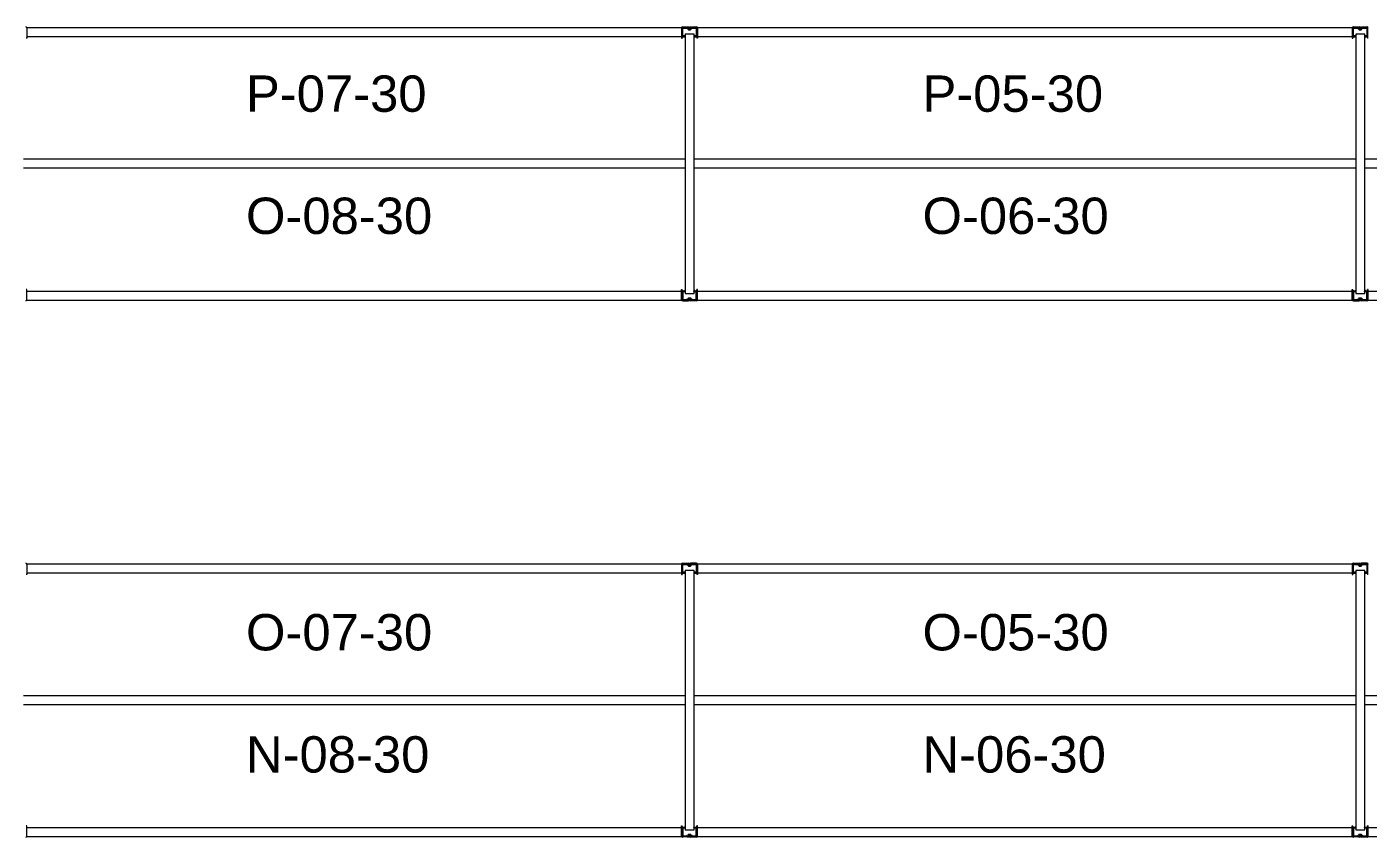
# Model space of a CAD drawing. Header units: inches. Extents: x 2743 to 10591, y -1604 to 5792.
# Drawn here: x 4159.2 to 4454.5, y 845.6 to 1023.8 of the extents above; entities that cross this region are included whole.
import ezdxf

# ---------------------------------------------------------------- set-up
doc = ezdxf.new("R2010")
doc.units = ezdxf.units.IN
doc.header["$LTSCALE"] = 0.1875
doc.header["$MEASUREMENT"] = 0
for name, color, linetype, lineweight in [('22 Dimension', 7, 'Continuous', 5), ('32 Echelle', 160, 'Continuous', 15), ('33 Poutre', 30, 'Continuous', 15)]:
    doc.layers.add(name, color=color, linetype=linetype, lineweight=lineweight)
doc.styles.add('arial', font='')
doc.styles.get('arial').set_extended_font_data('Arial')

msp = doc.modelspace()

# ---------------------------------------------------------------- hatches: boundary and pattern name
at = {"layer": '32 Echelle'}
for points in [[(4304.08382, 1021.49574), (4304.08382, 1021.68324), (4303.89632, 1021.68324)], [(4304.08382, 1021.49574), (4304.08382, 1021.68324), (4303.89632, 1021.68324)], [(4306.08382, 1021.49574), (4306.08382, 1021.68324), (4306.27132, 1021.68324)], [(4306.08382, 1021.49574), (4306.08382, 1021.68324), (4306.27132, 1021.68324)], [(4451.70882, 1021.49574), (4451.70882, 1021.68324), (4451.52132, 1021.68324)], [(4451.70882, 1021.49574), (4451.70882, 1021.68324), (4451.52132, 1021.68324)], [(4453.70882, 1021.49574), (4453.70882, 1021.68324), (4453.89632, 1021.68324)], [(4453.70882, 1021.49574), (4453.70882, 1021.68324), (4453.89632, 1021.68324)], [(4304.08382, 965.87074), (4304.08382, 965.68324), (4303.89632, 965.68324)], [(4304.08382, 965.87074), (4304.08382, 965.68324), (4303.89632, 965.68324)], [(4306.08382, 965.87074), (4306.08382, 965.68324), (4306.27132, 965.68324)], [(4306.08382, 965.87074), (4306.08382, 965.68324), (4306.27132, 965.68324)], [(4451.70882, 965.87074), (4451.70882, 965.68324), (4451.52132, 965.68324)], [(4451.70882, 965.87074), (4451.70882, 965.68324), (4451.52132, 965.68324)], [(4453.70882, 965.87074), (4453.70882, 965.68324), (4453.89632, 965.68324)], [(4453.70882, 965.87074), (4453.70882, 965.68324), (4453.89632, 965.68324)], [(4304.08382, 903.49574), (4304.08382, 903.68324), (4303.89632, 903.68324)], [(4304.08382, 903.49574), (4304.08382, 903.68324), (4303.89632, 903.68324)], [(4306.08382, 903.49574), (4306.08382, 903.68324), (4306.27132, 903.68324)], [(4306.08382, 903.49574), (4306.08382, 903.68324), (4306.27132, 903.68324)], [(4451.70882, 903.49574), (4451.70882, 903.68324), (4451.52132, 903.68324)], [(4451.70882, 903.49574), (4451.70882, 903.68324), (4451.52132, 903.68324)], [(4453.70882, 903.49574), (4453.70882, 903.68324), (4453.89632, 903.68324)], [(4453.70882, 903.49574), (4453.70882, 903.68324), (4453.89632, 903.68324)], [(4304.08382, 847.87074), (4304.08382, 847.68324), (4303.89632, 847.68324)], [(4304.08382, 847.87074), (4304.08382, 847.68324), (4303.89632, 847.68324)], [(4306.08382, 847.87074), (4306.08382, 847.68324), (4306.27132, 847.68324)], [(4306.08382, 847.87074), (4306.08382, 847.68324), (4306.27132, 847.68324)], [(4451.70882, 847.87074), (4451.70882, 847.68324), (4451.52132, 847.68324)], [(4451.70882, 847.87074), (4451.70882, 847.68324), (4451.52132, 847.68324)], [(4453.70882, 847.87074), (4453.70882, 847.68324), (4453.89632, 847.68324)], [(4453.70882, 847.87074), (4453.70882, 847.68324), (4453.89632, 847.68324)]]:
    msp.add_hatch(color=256, dxfattribs=at).paths.add_polyline_path(points)

# ---------------------------------------------------------------- linework, layer by layer
at = {"layer": '22 Dimension'}
for p, q in [((4304.08382, 994.68324), (4158.45882, 994.68324)), ((4304.08382, 992.68324), (4158.45882, 992.68324)), ((4451.70882, 994.68324), (4306.08382, 994.68324)), ((4451.70882, 992.68324), (4306.08382, 992.68324)), ((4599.33382, 994.68324), (4453.70882, 994.68324)), ((4599.33382, 992.68324), (4453.70882, 992.68324)), ((4304.08382, 876.68324), (4158.45882, 876.68324)), ((4304.08382, 874.68324), (4158.45882, 874.68324)), ((4451.70882, 876.68324), (4306.08382, 876.68324)), ((4451.70882, 874.68324), (4306.08382, 874.68324)), ((4599.33382, 876.68324), (4453.70882, 876.68324)), ((4599.33382, 874.68324), (4453.70882, 874.68324))]:
    msp.add_line(p, q, dxfattribs=at)
at = {"layer": '32 Echelle', "linetype": 'Continuous', "lineweight": 25}
for p, q in [((4303.45886, 1023.49949), (4303.45886, 1021.86699)), ((4303.45886, 1023.49949), (4303.45886, 1021.86699)), ((4303.54886, 1021.86699), (4303.54886, 1023.49949)), ((4303.54886, 1021.86699), (4303.54886, 1023.49949)), ((4304.57145, 1023.68324), (4303.64261, 1023.68324)), ((4304.57145, 1023.68324), (4303.64261, 1023.68324)), ((4303.64261, 1023.59324), (4304.57145, 1023.59324)), ((4303.64261, 1023.59324), (4304.57145, 1023.59324)), ((4304.05886, 1021.77324), (4303.64261, 1021.77324)), ((4304.05886, 1021.77324), (4303.64261, 1021.77324)), ((4303.64261, 1021.68324), (4304.05886, 1021.68324)), ((4303.64261, 1021.68324), (4304.05886, 1021.68324)), ((4304.05886, 1021.68324), (4304.05886, 1021.77324)), ((4304.05886, 1021.68324), (4304.05886, 1021.77324)), ((4304.6611, 1023.5269), (4304.70501, 1023.38326)), ((4304.6611, 1023.5269), (4304.70501, 1023.38326)), ((4304.79108, 1023.40958), (4304.74717, 1023.55321)), ((4304.79108, 1023.40958), (4304.74717, 1023.55321)), ((4305.2869, 1023.34324), (4304.88073, 1023.34324)), ((4305.2869, 1023.34324), (4304.88073, 1023.34324)), ((4304.88073, 1023.25324), (4305.2869, 1023.25324)), ((4304.88073, 1023.25324), (4305.2869, 1023.25324)), ((4305.42047, 1023.55321), (4305.37655, 1023.40958)), ((4305.42047, 1023.55321), (4305.37655, 1023.40958)), ((4305.46262, 1023.38326), (4305.50653, 1023.5269)), ((4305.46262, 1023.38326), (4305.50653, 1023.5269)), ((4306.52502, 1023.68324), (4305.59619, 1023.68324)), ((4306.52502, 1023.68324), (4305.59619, 1023.68324)), ((4305.59619, 1023.59324), (4306.52502, 1023.59324)), ((4305.59619, 1023.59324), (4306.52502, 1023.59324)), ((4306.52502, 1021.77324), (4306.10877, 1021.77324)), ((4306.10877, 1021.77324), (4306.10877, 1021.68324)), ((4306.52502, 1021.77324), (4306.10877, 1021.77324)), ((4306.10877, 1021.77324), (4306.10877, 1021.68324)), ((4306.10877, 1021.68324), (4306.52502, 1021.68324)), ((4306.10877, 1021.68324), (4306.52502, 1021.68324)), ((4306.61877, 1023.49949), (4306.61877, 1021.86699)), ((4306.61877, 1023.49949), (4306.61877, 1021.86699)), ((4306.70877, 1021.86699), (4306.70877, 1023.49949)), ((4306.70877, 1021.86699), (4306.70877, 1023.49949)), ((4451.08386, 1023.49949), (4451.08386, 1021.86699)), ((4451.08386, 1023.49949), (4451.08386, 1021.86699)), ((4451.17386, 1021.86699), (4451.17386, 1023.49949)), ((4451.17386, 1021.86699), (4451.17386, 1023.49949)), ((4452.19645, 1023.68324), (4451.26761, 1023.68324)), ((4452.19645, 1023.68324), (4451.26761, 1023.68324)), ((4451.26761, 1023.59324), (4452.19645, 1023.59324)), ((4451.26761, 1023.59324), (4452.19645, 1023.59324)), ((4451.68386, 1021.77324), (4451.26761, 1021.77324)), ((4451.68386, 1021.77324), (4451.26761, 1021.77324)), ((4451.26761, 1021.68324), (4451.68386, 1021.68324)), ((4451.26761, 1021.68324), (4451.68386, 1021.68324)), ((4451.68386, 1021.68324), (4451.68386, 1021.77324)), ((4451.68386, 1021.68324), (4451.68386, 1021.77324)), ((4452.2861, 1023.5269), (4452.33001, 1023.38326)), ((4452.2861, 1023.5269), (4452.33001, 1023.38326)), ((4452.41608, 1023.40958), (4452.37217, 1023.55321)), ((4452.41608, 1023.40958), (4452.37217, 1023.55321)), ((4452.9119, 1023.34324), (4452.50573, 1023.34324)), ((4452.9119, 1023.34324), (4452.50573, 1023.34324)), ((4452.50573, 1023.25324), (4452.9119, 1023.25324)), ((4452.50573, 1023.25324), (4452.9119, 1023.25324)), ((4453.04547, 1023.55321), (4453.00155, 1023.40958)), ((4453.04547, 1023.55321), (4453.00155, 1023.40958)), ((4453.08762, 1023.38326), (4453.13153, 1023.5269)), ((4453.08762, 1023.38326), (4453.13153, 1023.5269)), ((4454.15002, 1023.68324), (4453.22119, 1023.68324)), ((4454.15002, 1023.68324), (4453.22119, 1023.68324)), ((4453.22119, 1023.59324), (4454.15002, 1023.59324)), ((4453.22119, 1023.59324), (4454.15002, 1023.59324)), ((4454.15002, 1021.77324), (4453.73377, 1021.77324)), ((4453.73377, 1021.77324), (4453.73377, 1021.68324)), ((4454.15002, 1021.77324), (4453.73377, 1021.77324)), ((4453.73377, 1021.77324), (4453.73377, 1021.68324)), ((4453.73377, 1021.68324), (4454.15002, 1021.68324)), ((4453.73377, 1021.68324), (4454.15002, 1021.68324)), ((4454.24377, 1023.49949), (4454.24377, 1021.86699)), ((4454.24377, 1023.49949), (4454.24377, 1021.86699)), ((4454.33377, 1021.86699), (4454.33377, 1023.49949)), ((4454.33377, 1021.86699), (4454.33377, 1023.49949)), ((4303.45886, 963.86699), (4303.45886, 965.49949)), ((4303.45886, 963.86699), (4303.45886, 965.49949)), ((4303.54886, 965.49949), (4303.54886, 963.86699)), ((4303.54886, 965.49949), (4303.54886, 963.86699)), ((4303.64261, 965.68324), (4304.05886, 965.68324)), ((4303.64261, 965.68324), (4304.05886, 965.68324)), ((4304.05886, 965.59324), (4303.64261, 965.59324)), ((4304.05886, 965.59324), (4303.64261, 965.59324)), ((4304.05886, 965.68324), (4304.05886, 965.59324)), ((4304.05886, 965.68324), (4304.05886, 965.59324)), ((4306.10877, 965.68324), (4306.52502, 965.68324)), ((4306.10877, 965.59324), (4306.10877, 965.68324)), ((4306.10877, 965.68324), (4306.52502, 965.68324)), ((4306.10877, 965.59324), (4306.10877, 965.68324)), ((4306.52502, 965.59324), (4306.10877, 965.59324)), ((4306.52502, 965.59324), (4306.10877, 965.59324)), ((4306.61877, 963.86699), (4306.61877, 965.49949)), ((4306.61877, 963.86699), (4306.61877, 965.49949)), ((4306.70877, 965.49949), (4306.70877, 963.86699)), ((4306.70877, 965.49949), (4306.70877, 963.86699)), ((4451.08386, 963.86699), (4451.08386, 965.49949)), ((4451.08386, 963.86699), (4451.08386, 965.49949)), ((4451.17386, 965.49949), (4451.17386, 963.86699)), ((4451.17386, 965.49949), (4451.17386, 963.86699)), ((4451.26761, 965.68324), (4451.68386, 965.68324)), ((4451.26761, 965.68324), (4451.68386, 965.68324)), ((4451.68386, 965.59324), (4451.26761, 965.59324)), ((4451.68386, 965.59324), (4451.26761, 965.59324)), ((4451.68386, 965.68324), (4451.68386, 965.59324)), ((4451.68386, 965.68324), (4451.68386, 965.59324)), ((4453.73377, 965.68324), (4454.15002, 965.68324)), ((4453.73377, 965.59324), (4453.73377, 965.68324)), ((4453.73377, 965.68324), (4454.15002, 965.68324)), ((4453.73377, 965.59324), (4453.73377, 965.68324)), ((4454.15002, 965.59324), (4453.73377, 965.59324)), ((4454.15002, 965.59324), (4453.73377, 965.59324)), ((4454.24377, 963.86699), (4454.24377, 965.49949)), ((4454.24377, 963.86699), (4454.24377, 965.49949)), ((4454.33377, 965.49949), (4454.33377, 963.86699)), ((4454.33377, 965.49949), (4454.33377, 963.86699)), ((4303.64261, 963.77324), (4304.57145, 963.77324)), ((4303.64261, 963.77324), (4304.57145, 963.77324)), ((4304.57145, 963.68324), (4303.64261, 963.68324)), ((4304.57145, 963.68324), (4303.64261, 963.68324)), ((4304.6611, 963.83958), (4304.70501, 963.98321)), ((4304.6611, 963.83958), (4304.70501, 963.98321)), ((4304.79108, 963.9569), (4304.74717, 963.81326)), ((4304.79108, 963.9569), (4304.74717, 963.81326)), ((4304.88073, 964.11324), (4305.2869, 964.11324)), ((4304.88073, 964.11324), (4305.2869, 964.11324)), ((4305.2869, 964.02324), (4304.88073, 964.02324)), ((4305.2869, 964.02324), (4304.88073, 964.02324)), ((4305.42047, 963.81326), (4305.37655, 963.9569)), ((4305.42047, 963.81326), (4305.37655, 963.9569)), ((4305.46262, 963.98321), (4305.50653, 963.83958)), ((4305.46262, 963.98321), (4305.50653, 963.83958)), ((4305.59619, 963.77324), (4306.52502, 963.77324)), ((4305.59619, 963.77324), (4306.52502, 963.77324)), ((4306.52502, 963.68324), (4305.59619, 963.68324)), ((4306.52502, 963.68324), (4305.59619, 963.68324)), ((4451.26761, 963.77324), (4452.19645, 963.77324)), ((4451.26761, 963.77324), (4452.19645, 963.77324)), ((4452.19645, 963.68324), (4451.26761, 963.68324)), ((4452.19645, 963.68324), (4451.26761, 963.68324)), ((4452.2861, 963.83958), (4452.33001, 963.98321)), ((4452.2861, 963.83958), (4452.33001, 963.98321)), ((4452.41608, 963.9569), (4452.37217, 963.81326)), ((4452.41608, 963.9569), (4452.37217, 963.81326)), ((4452.50573, 964.11324), (4452.9119, 964.11324)), ((4452.50573, 964.11324), (4452.9119, 964.11324)), ((4452.9119, 964.02324), (4452.50573, 964.02324)), ((4452.9119, 964.02324), (4452.50573, 964.02324)), ((4453.04547, 963.81326), (4453.00155, 963.9569)), ((4453.04547, 963.81326), (4453.00155, 963.9569)), ((4453.08762, 963.98321), (4453.13153, 963.83958)), ((4453.08762, 963.98321), (4453.13153, 963.83958)), ((4453.22119, 963.77324), (4454.15002, 963.77324)), ((4453.22119, 963.77324), (4454.15002, 963.77324)), ((4454.15002, 963.68324), (4453.22119, 963.68324)), ((4454.15002, 963.68324), (4453.22119, 963.68324)), ((4303.45886, 905.49949), (4303.45886, 903.86699)), ((4303.45886, 905.49949), (4303.45886, 903.86699)), ((4303.54886, 903.86699), (4303.54886, 905.49949)), ((4303.54886, 903.86699), (4303.54886, 905.49949)), ((4304.57145, 905.68324), (4303.64261, 905.68324)), ((4304.57145, 905.68324), (4303.64261, 905.68324)), ((4303.64261, 905.59324), (4304.57145, 905.59324)), ((4303.64261, 905.59324), (4304.57145, 905.59324)), ((4304.05886, 903.77324), (4303.64261, 903.77324)), ((4304.05886, 903.77324), (4303.64261, 903.77324)), ((4303.64261, 903.68324), (4304.05886, 903.68324)), ((4303.64261, 903.68324), (4304.05886, 903.68324)), ((4304.05886, 903.68324), (4304.05886, 903.77324)), ((4304.05886, 903.68324), (4304.05886, 903.77324)), ((4304.6611, 905.5269), (4304.70501, 905.38326)), ((4304.6611, 905.5269), (4304.70501, 905.38326)), ((4304.79108, 905.40958), (4304.74717, 905.55321)), ((4304.79108, 905.40958), (4304.74717, 905.55321)), ((4305.2869, 905.34324), (4304.88073, 905.34324)), ((4305.2869, 905.34324), (4304.88073, 905.34324)), ((4304.88073, 905.25324), (4305.2869, 905.25324)), ((4304.88073, 905.25324), (4305.2869, 905.25324)), ((4305.42047, 905.55321), (4305.37655, 905.40958)), ((4305.42047, 905.55321), (4305.37655, 905.40958)), ((4305.46262, 905.38326), (4305.50653, 905.5269)), ((4305.46262, 905.38326), (4305.50653, 905.5269)), ((4306.52502, 905.68324), (4305.59619, 905.68324)), ((4306.52502, 905.68324), (4305.59619, 905.68324)), ((4305.59619, 905.59324), (4306.52502, 905.59324)), ((4305.59619, 905.59324), (4306.52502, 905.59324)), ((4306.52502, 903.77324), (4306.10877, 903.77324)), ((4306.10877, 903.77324), (4306.10877, 903.68324)), ((4306.52502, 903.77324), (4306.10877, 903.77324)), ((4306.10877, 903.77324), (4306.10877, 903.68324)), ((4306.10877, 903.68324), (4306.52502, 903.68324)), ((4306.10877, 903.68324), (4306.52502, 903.68324)), ((4306.61877, 905.49949), (4306.61877, 903.86699)), ((4306.61877, 905.49949), (4306.61877, 903.86699)), ((4306.70877, 903.86699), (4306.70877, 905.49949)), ((4306.70877, 903.86699), (4306.70877, 905.49949)), ((4451.08386, 905.49949), (4451.08386, 903.86699)), ((4451.08386, 905.49949), (4451.08386, 903.86699)), ((4451.17386, 903.86699), (4451.17386, 905.49949)), ((4451.17386, 903.86699), (4451.17386, 905.49949)), ((4452.19645, 905.68324), (4451.26761, 905.68324)), ((4452.19645, 905.68324), (4451.26761, 905.68324)), ((4451.26761, 905.59324), (4452.19645, 905.59324)), ((4451.26761, 905.59324), (4452.19645, 905.59324)), ((4451.68386, 903.77324), (4451.26761, 903.77324)), ((4451.68386, 903.77324), (4451.26761, 903.77324)), ((4451.26761, 903.68324), (4451.68386, 903.68324)), ((4451.26761, 903.68324), (4451.68386, 903.68324)), ((4451.68386, 903.68324), (4451.68386, 903.77324)), ((4451.68386, 903.68324), (4451.68386, 903.77324)), ((4452.2861, 905.5269), (4452.33001, 905.38326)), ((4452.2861, 905.5269), (4452.33001, 905.38326)), ((4452.41608, 905.40958), (4452.37217, 905.55321)), ((4452.41608, 905.40958), (4452.37217, 905.55321)), ((4452.9119, 905.34324), (4452.50573, 905.34324)), ((4452.9119, 905.34324), (4452.50573, 905.34324)), ((4452.50573, 905.25324), (4452.9119, 905.25324)), ((4452.50573, 905.25324), (4452.9119, 905.25324)), ((4453.04547, 905.55321), (4453.00155, 905.40958)), ((4453.04547, 905.55321), (4453.00155, 905.40958)), ((4453.08762, 905.38326), (4453.13153, 905.5269)), ((4453.08762, 905.38326), (4453.13153, 905.5269)), ((4454.15002, 905.68324), (4453.22119, 905.68324)), ((4454.15002, 905.68324), (4453.22119, 905.68324)), ((4453.22119, 905.59324), (4454.15002, 905.59324)), ((4453.22119, 905.59324), (4454.15002, 905.59324)), ((4454.15002, 903.77324), (4453.73377, 903.77324)), ((4453.73377, 903.77324), (4453.73377, 903.68324)), ((4454.15002, 903.77324), (4453.73377, 903.77324)), ((4453.73377, 903.77324), (4453.73377, 903.68324)), ((4453.73377, 903.68324), (4454.15002, 903.68324)), ((4453.73377, 903.68324), (4454.15002, 903.68324)), ((4454.24377, 905.49949), (4454.24377, 903.86699)), ((4454.24377, 905.49949), (4454.24377, 903.86699)), ((4454.33377, 903.86699), (4454.33377, 905.49949)), ((4454.33377, 903.86699), (4454.33377, 905.49949)), ((4303.45886, 845.86699), (4303.45886, 847.49949)), ((4303.45886, 845.86699), (4303.45886, 847.49949)), ((4303.54886, 847.49949), (4303.54886, 845.86699)), ((4303.54886, 847.49949), (4303.54886, 845.86699)), ((4303.64261, 847.68324), (4304.05886, 847.68324)), ((4303.64261, 847.68324), (4304.05886, 847.68324)), ((4304.05886, 847.59324), (4303.64261, 847.59324)), ((4304.05886, 847.59324), (4303.64261, 847.59324)), ((4304.05886, 847.68324), (4304.05886, 847.59324)), ((4304.05886, 847.68324), (4304.05886, 847.59324)), ((4306.10877, 847.68324), (4306.52502, 847.68324)), ((4306.10877, 847.59324), (4306.10877, 847.68324)), ((4306.10877, 847.68324), (4306.52502, 847.68324)), ((4306.10877, 847.59324), (4306.10877, 847.68324)), ((4306.52502, 847.59324), (4306.10877, 847.59324)), ((4306.52502, 847.59324), (4306.10877, 847.59324)), ((4306.61877, 845.86699), (4306.61877, 847.49949)), ((4306.61877, 845.86699), (4306.61877, 847.49949)), ((4306.70877, 847.49949), (4306.70877, 845.86699)), ((4306.70877, 847.49949), (4306.70877, 845.86699)), ((4451.08386, 845.86699), (4451.08386, 847.49949)), ((4451.08386, 845.86699), (4451.08386, 847.49949)), ((4451.17386, 847.49949), (4451.17386, 845.86699)), ((4451.17386, 847.49949), (4451.17386, 845.86699)), ((4451.26761, 847.68324), (4451.68386, 847.68324)), ((4451.26761, 847.68324), (4451.68386, 847.68324)), ((4451.68386, 847.59324), (4451.26761, 847.59324)), ((4451.68386, 847.59324), (4451.26761, 847.59324)), ((4451.68386, 847.68324), (4451.68386, 847.59324)), ((4451.68386, 847.68324), (4451.68386, 847.59324)), ((4453.73377, 847.68324), (4454.15002, 847.68324)), ((4453.73377, 847.59324), (4453.73377, 847.68324)), ((4453.73377, 847.68324), (4454.15002, 847.68324)), ((4453.73377, 847.59324), (4453.73377, 847.68324)), ((4454.15002, 847.59324), (4453.73377, 847.59324)), ((4454.15002, 847.59324), (4453.73377, 847.59324)), ((4454.24377, 845.86699), (4454.24377, 847.49949)), ((4454.24377, 845.86699), (4454.24377, 847.49949)), ((4454.33377, 847.49949), (4454.33377, 845.86699)), ((4454.33377, 847.49949), (4454.33377, 845.86699)), ((4303.64261, 845.77324), (4304.57145, 845.77324)), ((4303.64261, 845.77324), (4304.57145, 845.77324)), ((4304.57145, 845.68324), (4303.64261, 845.68324)), ((4304.57145, 845.68324), (4303.64261, 845.68324)), ((4304.6611, 845.83958), (4304.70501, 845.98321)), ((4304.6611, 845.83958), (4304.70501, 845.98321)), ((4304.79108, 845.9569), (4304.74717, 845.81326)), ((4304.79108, 845.9569), (4304.74717, 845.81326)), ((4304.88073, 846.11324), (4305.2869, 846.11324)), ((4304.88073, 846.11324), (4305.2869, 846.11324)), ((4305.2869, 846.02324), (4304.88073, 846.02324)), ((4305.2869, 846.02324), (4304.88073, 846.02324)), ((4305.42047, 845.81326), (4305.37655, 845.9569)), ((4305.42047, 845.81326), (4305.37655, 845.9569)), ((4305.46262, 845.98321), (4305.50653, 845.83958)), ((4305.46262, 845.98321), (4305.50653, 845.83958)), ((4305.59619, 845.77324), (4306.52502, 845.77324)), ((4305.59619, 845.77324), (4306.52502, 845.77324)), ((4306.52502, 845.68324), (4305.59619, 845.68324)), ((4306.52502, 845.68324), (4305.59619, 845.68324)), ((4451.26761, 845.77324), (4452.19645, 845.77324)), ((4451.26761, 845.77324), (4452.19645, 845.77324)), ((4452.19645, 845.68324), (4451.26761, 845.68324)), ((4452.19645, 845.68324), (4451.26761, 845.68324)), ((4452.2861, 845.83958), (4452.33001, 845.98321)), ((4452.2861, 845.83958), (4452.33001, 845.98321)), ((4452.41608, 845.9569), (4452.37217, 845.81326)), ((4452.41608, 845.9569), (4452.37217, 845.81326)), ((4452.50573, 846.11324), (4452.9119, 846.11324)), ((4452.50573, 846.11324), (4452.9119, 846.11324)), ((4452.9119, 846.02324), (4452.50573, 846.02324)), ((4452.9119, 846.02324), (4452.50573, 846.02324)), ((4453.04547, 845.81326), (4453.00155, 845.9569)), ((4453.04547, 845.81326), (4453.00155, 845.9569)), ((4453.08762, 845.98321), (4453.13153, 845.83958)), ((4453.08762, 845.98321), (4453.13153, 845.83958)), ((4453.22119, 845.77324), (4454.15002, 845.77324)), ((4453.22119, 845.77324), (4454.15002, 845.77324)), ((4454.15002, 845.68324), (4453.22119, 845.68324)), ((4454.15002, 845.68324), (4453.22119, 845.68324))]:
    msp.add_line(p, q, dxfattribs=at)
at = {"layer": '32 Echelle'}
for p, q in [((4304.08382, 1021.68324), (4303.89632, 1021.68324)), ((4304.08382, 1021.49574), (4303.89632, 1021.68324)), ((4304.08382, 1021.68324), (4303.89632, 1021.68324)), ((4304.08382, 1021.49574), (4303.89632, 1021.68324)), ((4306.08382, 1022.18324), (4304.08382, 1022.18324)), ((4304.08382, 1022.18324), (4304.08382, 965.18324)), ((4306.08382, 1022.18324), (4304.08382, 1022.18324)), ((4304.08382, 1022.18324), (4304.08382, 965.18324)), ((4304.08382, 1021.49574), (4304.08382, 1021.68324)), ((4304.08382, 1021.49574), (4304.08382, 1021.68324)), ((4306.08382, 965.18324), (4306.08382, 1022.18324)), ((4306.08382, 965.18324), (4306.08382, 1022.18324)), ((4306.08382, 1021.68324), (4306.27132, 1021.68324)), ((4306.08382, 1021.49574), (4306.08382, 1021.68324)), ((4306.08382, 1021.49574), (4306.27132, 1021.68324)), ((4306.08382, 1021.68324), (4306.27132, 1021.68324)), ((4306.08382, 1021.49574), (4306.08382, 1021.68324)), ((4306.08382, 1021.49574), (4306.27132, 1021.68324)), ((4451.70882, 1021.68324), (4451.52132, 1021.68324)), ((4451.70882, 1021.49574), (4451.52132, 1021.68324)), ((4451.70882, 1021.68324), (4451.52132, 1021.68324)), ((4451.70882, 1021.49574), (4451.52132, 1021.68324)), ((4453.70882, 1022.18324), (4451.70882, 1022.18324)), ((4451.70882, 1022.18324), (4451.70882, 965.18324)), ((4453.70882, 1022.18324), (4451.70882, 1022.18324)), ((4451.70882, 1022.18324), (4451.70882, 965.18324)), ((4451.70882, 1021.49574), (4451.70882, 1021.68324)), ((4451.70882, 1021.49574), (4451.70882, 1021.68324)), ((4453.70882, 965.18324), (4453.70882, 1022.18324)), ((4453.70882, 965.18324), (4453.70882, 1022.18324)), ((4453.70882, 1021.68324), (4453.89632, 1021.68324)), ((4453.70882, 1021.49574), (4453.70882, 1021.68324)), ((4453.70882, 1021.49574), (4453.89632, 1021.68324)), ((4453.70882, 1021.68324), (4453.89632, 1021.68324)), ((4453.70882, 1021.49574), (4453.70882, 1021.68324)), ((4453.70882, 1021.49574), (4453.89632, 1021.68324)), ((4304.08382, 965.87074), (4303.89632, 965.68324)), ((4304.08382, 965.87074), (4303.89632, 965.68324)), ((4304.08382, 965.68324), (4303.89632, 965.68324)), ((4304.08382, 965.68324), (4303.89632, 965.68324)), ((4304.08382, 965.87074), (4304.08382, 965.68324)), ((4304.08382, 965.87074), (4304.08382, 965.68324)), ((4306.08382, 965.87074), (4306.08382, 965.68324)), ((4306.08382, 965.87074), (4306.27132, 965.68324)), ((4306.08382, 965.87074), (4306.08382, 965.68324)), ((4306.08382, 965.87074), (4306.27132, 965.68324)), ((4306.08382, 965.68324), (4306.27132, 965.68324)), ((4306.08382, 965.68324), (4306.27132, 965.68324)), ((4451.70882, 965.87074), (4451.52132, 965.68324)), ((4451.70882, 965.87074), (4451.52132, 965.68324)), ((4451.70882, 965.68324), (4451.52132, 965.68324)), ((4451.70882, 965.68324), (4451.52132, 965.68324)), ((4451.70882, 965.87074), (4451.70882, 965.68324)), ((4451.70882, 965.87074), (4451.70882, 965.68324)), ((4453.70882, 965.87074), (4453.70882, 965.68324)), ((4453.70882, 965.87074), (4453.89632, 965.68324)), ((4453.70882, 965.87074), (4453.70882, 965.68324)), ((4453.70882, 965.87074), (4453.89632, 965.68324)), ((4453.70882, 965.68324), (4453.89632, 965.68324)), ((4453.70882, 965.68324), (4453.89632, 965.68324)), ((4304.08382, 965.18324), (4306.08382, 965.18324)), ((4304.08382, 965.18324), (4306.08382, 965.18324)), ((4451.70882, 965.18324), (4453.70882, 965.18324)), ((4451.70882, 965.18324), (4453.70882, 965.18324)), ((4304.08382, 903.68324), (4303.89632, 903.68324)), ((4304.08382, 903.49574), (4303.89632, 903.68324)), ((4304.08382, 903.68324), (4303.89632, 903.68324)), ((4304.08382, 903.49574), (4303.89632, 903.68324)), ((4306.08382, 904.18324), (4304.08382, 904.18324)), ((4304.08382, 904.18324), (4304.08382, 847.18324)), ((4306.08382, 904.18324), (4304.08382, 904.18324)), ((4304.08382, 904.18324), (4304.08382, 847.18324)), ((4304.08382, 903.49574), (4304.08382, 903.68324)), ((4304.08382, 903.49574), (4304.08382, 903.68324)), ((4306.08382, 847.18324), (4306.08382, 904.18324)), ((4306.08382, 847.18324), (4306.08382, 904.18324)), ((4306.08382, 903.68324), (4306.27132, 903.68324)), ((4306.08382, 903.49574), (4306.08382, 903.68324)), ((4306.08382, 903.49574), (4306.27132, 903.68324)), ((4306.08382, 903.68324), (4306.27132, 903.68324)), ((4306.08382, 903.49574), (4306.08382, 903.68324)), ((4306.08382, 903.49574), (4306.27132, 903.68324)), ((4451.70882, 903.68324), (4451.52132, 903.68324)), ((4451.70882, 903.49574), (4451.52132, 903.68324)), ((4451.70882, 903.68324), (4451.52132, 903.68324)), ((4451.70882, 903.49574), (4451.52132, 903.68324)), ((4453.70882, 904.18324), (4451.70882, 904.18324)), ((4451.70882, 904.18324), (4451.70882, 847.18324)), ((4453.70882, 904.18324), (4451.70882, 904.18324)), ((4451.70882, 904.18324), (4451.70882, 847.18324)), ((4451.70882, 903.49574), (4451.70882, 903.68324)), ((4451.70882, 903.49574), (4451.70882, 903.68324)), ((4453.70882, 847.18324), (4453.70882, 904.18324)), ((4453.70882, 847.18324), (4453.70882, 904.18324)), ((4453.70882, 903.68324), (4453.89632, 903.68324)), ((4453.70882, 903.49574), (4453.70882, 903.68324)), ((4453.70882, 903.49574), (4453.89632, 903.68324)), ((4453.70882, 903.68324), (4453.89632, 903.68324)), ((4453.70882, 903.49574), (4453.70882, 903.68324)), ((4453.70882, 903.49574), (4453.89632, 903.68324)), ((4304.08382, 847.87074), (4303.89632, 847.68324)), ((4304.08382, 847.87074), (4303.89632, 847.68324)), ((4304.08382, 847.68324), (4303.89632, 847.68324)), ((4304.08382, 847.68324), (4303.89632, 847.68324)), ((4304.08382, 847.87074), (4304.08382, 847.68324)), ((4304.08382, 847.87074), (4304.08382, 847.68324)), ((4306.08382, 847.87074), (4306.08382, 847.68324)), ((4306.08382, 847.87074), (4306.27132, 847.68324)), ((4306.08382, 847.87074), (4306.08382, 847.68324)), ((4306.08382, 847.87074), (4306.27132, 847.68324)), ((4306.08382, 847.68324), (4306.27132, 847.68324)), ((4306.08382, 847.68324), (4306.27132, 847.68324)), ((4451.70882, 847.87074), (4451.52132, 847.68324)), ((4451.70882, 847.87074), (4451.52132, 847.68324)), ((4451.70882, 847.68324), (4451.52132, 847.68324)), ((4451.70882, 847.68324), (4451.52132, 847.68324)), ((4451.70882, 847.87074), (4451.70882, 847.68324)), ((4451.70882, 847.87074), (4451.70882, 847.68324)), ((4453.70882, 847.87074), (4453.70882, 847.68324)), ((4453.70882, 847.87074), (4453.89632, 847.68324)), ((4453.70882, 847.87074), (4453.70882, 847.68324)), ((4453.70882, 847.87074), (4453.89632, 847.68324)), ((4453.70882, 847.68324), (4453.89632, 847.68324)), ((4453.70882, 847.68324), (4453.89632, 847.68324)), ((4304.08382, 847.18324), (4306.08382, 847.18324)), ((4304.08382, 847.18324), (4306.08382, 847.18324)), ((4451.70882, 847.18324), (4453.70882, 847.18324)), ((4451.70882, 847.18324), (4453.70882, 847.18324))]:
    msp.add_line(p, q, dxfattribs=at)
at = {"layer": '32 Echelle', "linetype": 'Continuous', "lineweight": 25}
for centre, radius, start, end in [((4303.64261, 1023.49949), 0.18375, 90, 180), ((4303.64261, 1023.49949), 0.18375, 90, 180), ((4303.64261, 1021.86699), 0.18375, 180, 270), ((4303.64261, 1021.86699), 0.18375, 180, 270), ((4303.64261, 1023.49949), 0.09375, 90, 180), ((4303.64261, 1023.49949), 0.09375, 90, 180), ((4303.64261, 1021.86699), 0.09375, 180, 270), ((4303.64261, 1021.86699), 0.09375, 180, 270), ((4304.57145, 1023.49949), 0.18375, 17, 90), ((4304.57145, 1023.49949), 0.18375, 17, 90), ((4304.57145, 1023.49949), 0.09375, 17, 90), ((4304.57145, 1023.49949), 0.09375, 17, 90), ((4304.88073, 1023.43699), 0.18375, 197, 270), ((4304.88073, 1023.43699), 0.18375, 197, 270), ((4304.88073, 1023.43699), 0.09375, 197, 270), ((4304.88073, 1023.43699), 0.09375, 197, 270), ((4305.2869, 1023.43699), 0.09375, 270, 343), ((4305.2869, 1023.43699), 0.09375, 270, 343), ((4305.2869, 1023.43699), 0.18375, 270, 343), ((4305.2869, 1023.43699), 0.18375, 270, 343), ((4305.59619, 1023.49949), 0.18375, 90, 163), ((4305.59619, 1023.49949), 0.18375, 90, 163), ((4305.59619, 1023.49949), 0.09375, 90, 163), ((4305.59619, 1023.49949), 0.09375, 90, 163), ((4306.52502, 1023.49949), 0.18375, 0, 90), ((4306.52502, 1023.49949), 0.18375, 0, 90), ((4306.52502, 1023.49949), 0.09375, 0, 90), ((4306.52502, 1023.49949), 0.09375, 0, 90), ((4306.52502, 1021.86699), 0.09375, 270, 0), ((4306.52502, 1021.86699), 0.18375, 270, 0), ((4306.52502, 1021.86699), 0.09375, 270, 0), ((4306.52502, 1021.86699), 0.18375, 270, 0), ((4451.26761, 1023.49949), 0.18375, 90, 180), ((4451.26761, 1023.49949), 0.18375, 90, 180), ((4451.26761, 1021.86699), 0.18375, 180, 270), ((4451.26761, 1021.86699), 0.18375, 180, 270), ((4451.26761, 1023.49949), 0.09375, 90, 180), ((4451.26761, 1023.49949), 0.09375, 90, 180), ((4451.26761, 1021.86699), 0.09375, 180, 270), ((4451.26761, 1021.86699), 0.09375, 180, 270), ((4452.19645, 1023.49949), 0.18375, 17, 90), ((4452.19645, 1023.49949), 0.18375, 17, 90), ((4452.19645, 1023.49949), 0.09375, 17, 90), ((4452.19645, 1023.49949), 0.09375, 17, 90), ((4452.50573, 1023.43699), 0.18375, 197, 270), ((4452.50573, 1023.43699), 0.18375, 197, 270), ((4452.50573, 1023.43699), 0.09375, 197, 270), ((4452.50573, 1023.43699), 0.09375, 197, 270), ((4452.9119, 1023.43699), 0.09375, 270, 343), ((4452.9119, 1023.43699), 0.09375, 270, 343), ((4452.9119, 1023.43699), 0.18375, 270, 343), ((4452.9119, 1023.43699), 0.18375, 270, 343), ((4453.22119, 1023.49949), 0.18375, 90, 163), ((4453.22119, 1023.49949), 0.18375, 90, 163), ((4453.22119, 1023.49949), 0.09375, 90, 163), ((4453.22119, 1023.49949), 0.09375, 90, 163), ((4454.15002, 1023.49949), 0.18375, 0, 90), ((4454.15002, 1023.49949), 0.18375, 0, 90), ((4454.15002, 1023.49949), 0.09375, 0, 90), ((4454.15002, 1023.49949), 0.09375, 0, 90), ((4454.15002, 1021.86699), 0.09375, 270, 0), ((4454.15002, 1021.86699), 0.18375, 270, 0), ((4454.15002, 1021.86699), 0.09375, 270, 0), ((4454.15002, 1021.86699), 0.18375, 270, 0), ((4303.64261, 965.49949), 0.18375, 90, 180), ((4303.64261, 965.49949), 0.18375, 90, 180), ((4303.64261, 965.49949), 0.09375, 90, 180), ((4303.64261, 965.49949), 0.09375, 90, 180), ((4306.52502, 965.49949), 0.18375, 0, 90), ((4306.52502, 965.49949), 0.18375, 0, 90), ((4306.52502, 965.49949), 0.09375, 0, 90), ((4306.52502, 965.49949), 0.09375, 0, 90), ((4451.26761, 965.49949), 0.18375, 90, 180), ((4451.26761, 965.49949), 0.18375, 90, 180), ((4451.26761, 965.49949), 0.09375, 90, 180), ((4451.26761, 965.49949), 0.09375, 90, 180), ((4454.15002, 965.49949), 0.18375, 0, 90), ((4454.15002, 965.49949), 0.18375, 0, 90), ((4454.15002, 965.49949), 0.09375, 0, 90), ((4454.15002, 965.49949), 0.09375, 0, 90), ((4303.64261, 963.86699), 0.18375, 180, 270), ((4303.64261, 963.86699), 0.18375, 180, 270), ((4303.64261, 963.86699), 0.09375, 180, 270), ((4303.64261, 963.86699), 0.09375, 180, 270), ((4304.57145, 963.86699), 0.09375, 270, 343), ((4304.57145, 963.86699), 0.09375, 270, 343), ((4304.57145, 963.86699), 0.18375, 270, 343), ((4304.57145, 963.86699), 0.18375, 270, 343), ((4304.88073, 963.92949), 0.18375, 90, 163), ((4304.88073, 963.92949), 0.18375, 90, 163), ((4304.88073, 963.92949), 0.09375, 90, 163), ((4304.88073, 963.92949), 0.09375, 90, 163), ((4305.2869, 963.92949), 0.18375, 17, 90), ((4305.2869, 963.92949), 0.18375, 17, 90), ((4305.2869, 963.92949), 0.09375, 17, 90), ((4305.2869, 963.92949), 0.09375, 17, 90), ((4305.59619, 963.86699), 0.18375, 197, 270), ((4305.59619, 963.86699), 0.18375, 197, 270), ((4305.59619, 963.86699), 0.09375, 197, 270), ((4305.59619, 963.86699), 0.09375, 197, 270), ((4306.52502, 963.86699), 0.09375, 270, 0), ((4306.52502, 963.86699), 0.18375, 270, 0), ((4306.52502, 963.86699), 0.09375, 270, 0), ((4306.52502, 963.86699), 0.18375, 270, 0), ((4451.26761, 963.86699), 0.18375, 180, 270), ((4451.26761, 963.86699), 0.18375, 180, 270), ((4451.26761, 963.86699), 0.09375, 180, 270), ((4451.26761, 963.86699), 0.09375, 180, 270), ((4452.19645, 963.86699), 0.09375, 270, 343), ((4452.19645, 963.86699), 0.09375, 270, 343), ((4452.19645, 963.86699), 0.18375, 270, 343), ((4452.19645, 963.86699), 0.18375, 270, 343), ((4452.50573, 963.92949), 0.18375, 90, 163), ((4452.50573, 963.92949), 0.18375, 90, 163), ((4452.50573, 963.92949), 0.09375, 90, 163), ((4452.50573, 963.92949), 0.09375, 90, 163), ((4452.9119, 963.92949), 0.18375, 17, 90), ((4452.9119, 963.92949), 0.18375, 17, 90), ((4452.9119, 963.92949), 0.09375, 17, 90), ((4452.9119, 963.92949), 0.09375, 17, 90), ((4453.22119, 963.86699), 0.18375, 197, 270), ((4453.22119, 963.86699), 0.18375, 197, 270), ((4453.22119, 963.86699), 0.09375, 197, 270), ((4453.22119, 963.86699), 0.09375, 197, 270), ((4454.15002, 963.86699), 0.09375, 270, 0), ((4454.15002, 963.86699), 0.18375, 270, 0), ((4454.15002, 963.86699), 0.09375, 270, 0), ((4454.15002, 963.86699), 0.18375, 270, 0), ((4303.64261, 905.49949), 0.18375, 90, 180), ((4303.64261, 905.49949), 0.18375, 90, 180), ((4303.64261, 903.86699), 0.18375, 180, 270), ((4303.64261, 903.86699), 0.18375, 180, 270), ((4303.64261, 905.49949), 0.09375, 90, 180), ((4303.64261, 905.49949), 0.09375, 90, 180), ((4303.64261, 903.86699), 0.09375, 180, 270), ((4303.64261, 903.86699), 0.09375, 180, 270), ((4304.57145, 905.49949), 0.18375, 17, 90), ((4304.57145, 905.49949), 0.18375, 17, 90), ((4304.57145, 905.49949), 0.09375, 17, 90), ((4304.57145, 905.49949), 0.09375, 17, 90), ((4304.88073, 905.43699), 0.18375, 197, 270), ((4304.88073, 905.43699), 0.18375, 197, 270), ((4304.88073, 905.43699), 0.09375, 197, 270), ((4304.88073, 905.43699), 0.09375, 197, 270), ((4305.2869, 905.43699), 0.09375, 270, 343), ((4305.2869, 905.43699), 0.09375, 270, 343), ((4305.2869, 905.43699), 0.18375, 270, 343), ((4305.2869, 905.43699), 0.18375, 270, 343), ((4305.59619, 905.49949), 0.18375, 90, 163), ((4305.59619, 905.49949), 0.18375, 90, 163), ((4305.59619, 905.49949), 0.09375, 90, 163), ((4305.59619, 905.49949), 0.09375, 90, 163), ((4306.52502, 905.49949), 0.18375, 0, 90), ((4306.52502, 905.49949), 0.18375, 0, 90), ((4306.52502, 905.49949), 0.09375, 0, 90), ((4306.52502, 905.49949), 0.09375, 0, 90), ((4306.52502, 903.86699), 0.09375, 270, 0), ((4306.52502, 903.86699), 0.18375, 270, 0), ((4306.52502, 903.86699), 0.09375, 270, 0), ((4306.52502, 903.86699), 0.18375, 270, 0), ((4451.26761, 905.49949), 0.18375, 90, 180), ((4451.26761, 905.49949), 0.18375, 90, 180), ((4451.26761, 903.86699), 0.18375, 180, 270), ((4451.26761, 903.86699), 0.18375, 180, 270), ((4451.26761, 905.49949), 0.09375, 90, 180), ((4451.26761, 905.49949), 0.09375, 90, 180), ((4451.26761, 903.86699), 0.09375, 180, 270), ((4451.26761, 903.86699), 0.09375, 180, 270), ((4452.19645, 905.49949), 0.18375, 17, 90), ((4452.19645, 905.49949), 0.18375, 17, 90), ((4452.19645, 905.49949), 0.09375, 17, 90), ((4452.19645, 905.49949), 0.09375, 17, 90), ((4452.50573, 905.43699), 0.18375, 197, 270), ((4452.50573, 905.43699), 0.18375, 197, 270), ((4452.50573, 905.43699), 0.09375, 197, 270), ((4452.50573, 905.43699), 0.09375, 197, 270), ((4452.9119, 905.43699), 0.09375, 270, 343), ((4452.9119, 905.43699), 0.09375, 270, 343), ((4452.9119, 905.43699), 0.18375, 270, 343), ((4452.9119, 905.43699), 0.18375, 270, 343), ((4453.22119, 905.49949), 0.18375, 90, 163), ((4453.22119, 905.49949), 0.18375, 90, 163), ((4453.22119, 905.49949), 0.09375, 90, 163), ((4453.22119, 905.49949), 0.09375, 90, 163), ((4454.15002, 905.49949), 0.18375, 0, 90), ((4454.15002, 905.49949), 0.18375, 0, 90), ((4454.15002, 905.49949), 0.09375, 0, 90), ((4454.15002, 905.49949), 0.09375, 0, 90), ((4454.15002, 903.86699), 0.09375, 270, 0), ((4454.15002, 903.86699), 0.18375, 270, 0), ((4454.15002, 903.86699), 0.09375, 270, 0), ((4454.15002, 903.86699), 0.18375, 270, 0), ((4303.64261, 847.49949), 0.18375, 90, 180), ((4303.64261, 847.49949), 0.18375, 90, 180), ((4303.64261, 847.49949), 0.09375, 90, 180), ((4303.64261, 847.49949), 0.09375, 90, 180), ((4306.52502, 847.49949), 0.18375, 0, 90), ((4306.52502, 847.49949), 0.18375, 0, 90), ((4306.52502, 847.49949), 0.09375, 0, 90), ((4306.52502, 847.49949), 0.09375, 0, 90), ((4451.26761, 847.49949), 0.18375, 90, 180), ((4451.26761, 847.49949), 0.18375, 90, 180), ((4451.26761, 847.49949), 0.09375, 90, 180), ((4451.26761, 847.49949), 0.09375, 90, 180), ((4454.15002, 847.49949), 0.18375, 0, 90), ((4454.15002, 847.49949), 0.18375, 0, 90), ((4454.15002, 847.49949), 0.09375, 0, 90), ((4454.15002, 847.49949), 0.09375, 0, 90), ((4303.64261, 845.86699), 0.18375, 180, 270), ((4303.64261, 845.86699), 0.18375, 180, 270), ((4303.64261, 845.86699), 0.09375, 180, 270), ((4303.64261, 845.86699), 0.09375, 180, 270), ((4304.57145, 845.86699), 0.09375, 270, 343), ((4304.57145, 845.86699), 0.09375, 270, 343), ((4304.57145, 845.86699), 0.18375, 270, 343), ((4304.57145, 845.86699), 0.18375, 270, 343), ((4304.88073, 845.92949), 0.18375, 90, 163), ((4304.88073, 845.92949), 0.18375, 90, 163), ((4304.88073, 845.92949), 0.09375, 90, 163), ((4304.88073, 845.92949), 0.09375, 90, 163), ((4305.2869, 845.92949), 0.18375, 17, 90), ((4305.2869, 845.92949), 0.18375, 17, 90), ((4305.2869, 845.92949), 0.09375, 17, 90), ((4305.2869, 845.92949), 0.09375, 17, 90), ((4305.59619, 845.86699), 0.18375, 197, 270), ((4305.59619, 845.86699), 0.18375, 197, 270), ((4305.59619, 845.86699), 0.09375, 197, 270), ((4305.59619, 845.86699), 0.09375, 197, 270), ((4306.52502, 845.86699), 0.09375, 270, 0), ((4306.52502, 845.86699), 0.18375, 270, 0), ((4306.52502, 845.86699), 0.09375, 270, 0), ((4306.52502, 845.86699), 0.18375, 270, 0), ((4451.26761, 845.86699), 0.18375, 180, 270), ((4451.26761, 845.86699), 0.18375, 180, 270), ((4451.26761, 845.86699), 0.09375, 180, 270), ((4451.26761, 845.86699), 0.09375, 180, 270), ((4452.19645, 845.86699), 0.09375, 270, 343), ((4452.19645, 845.86699), 0.09375, 270, 343), ((4452.19645, 845.86699), 0.18375, 270, 343), ((4452.19645, 845.86699), 0.18375, 270, 343), ((4452.50573, 845.92949), 0.18375, 90, 163), ((4452.50573, 845.92949), 0.18375, 90, 163), ((4452.50573, 845.92949), 0.09375, 90, 163), ((4452.50573, 845.92949), 0.09375, 90, 163), ((4452.9119, 845.92949), 0.18375, 17, 90), ((4452.9119, 845.92949), 0.18375, 17, 90), ((4452.9119, 845.92949), 0.09375, 17, 90), ((4452.9119, 845.92949), 0.09375, 17, 90), ((4453.22119, 845.86699), 0.18375, 197, 270), ((4453.22119, 845.86699), 0.18375, 197, 270), ((4453.22119, 845.86699), 0.09375, 197, 270), ((4453.22119, 845.86699), 0.09375, 197, 270), ((4454.15002, 845.86699), 0.09375, 270, 0), ((4454.15002, 845.86699), 0.18375, 270, 0), ((4454.15002, 845.86699), 0.09375, 270, 0), ((4454.15002, 845.86699), 0.18375, 270, 0)]:
    msp.add_arc(centre, radius, start, end, dxfattribs=at)
at = {"layer": '33 Poutre'}
for p, q in [((4159.20882, 1023.68324), (4303.33382, 1023.68324)), ((4159.20882, 1023.68324), (4159.20882, 1021.68324)), ((4159.20882, 1023.55824), (4159.20882, 1021.30224)), ((4159.20882, 1021.68324), (4303.33382, 1021.68324)), ((4303.33382, 1023.68324), (4303.33382, 1021.68324)), ((4303.33382, 1023.55824), (4303.33382, 1021.30224)), ((4303.45282, 1023.55824), (4303.45282, 1021.30224)), ((4304.83982, 1023.68324), (4303.57782, 1023.68324)), ((4304.96482, 1023.34324), (4304.96482, 1023.55824)), ((4304.96482, 1023.34324), (4305.08382, 1023.34324)), ((4305.08382, 1023.34324), (4305.08382, 1023.55824)), ((4305.08382, 1023.34324), (4305.08382, 1023.55824)), ((4305.20282, 1023.34324), (4305.08382, 1023.34324)), ((4305.20282, 1023.34324), (4305.20282, 1023.55824)), ((4305.32782, 1023.68324), (4306.58982, 1023.68324)), ((4306.71482, 1023.55824), (4306.71482, 1021.30224)), ((4306.83382, 1023.68324), (4450.95882, 1023.68324)), ((4306.83382, 1023.68324), (4306.83382, 1021.68324)), ((4306.83382, 1023.55824), (4306.83382, 1021.30224)), ((4306.83382, 1021.68324), (4450.95882, 1021.68324)), ((4450.95882, 1023.68324), (4450.95882, 1021.68324)), ((4450.95882, 1023.55824), (4450.95882, 1021.30224)), ((4451.07782, 1023.55824), (4451.07782, 1021.30224)), ((4452.46482, 1023.68324), (4451.20282, 1023.68324)), ((4452.58982, 1023.34324), (4452.58982, 1023.55824)), ((4452.58982, 1023.34324), (4452.70882, 1023.34324)), ((4452.70882, 1023.34324), (4452.70882, 1023.55824)), ((4452.70882, 1023.34324), (4452.70882, 1023.55824)), ((4452.82782, 1023.34324), (4452.70882, 1023.34324)), ((4452.82782, 1023.34324), (4452.82782, 1023.55824)), ((4452.95282, 1023.68324), (4454.21482, 1023.68324)), ((4454.33982, 1023.55824), (4454.33982, 1021.30224)), ((4159.20882, 1021.30224), (4159.08982, 1021.30224)), ((4303.33382, 1021.30224), (4303.45282, 1021.30224)), ((4306.83382, 1021.30224), (4306.71482, 1021.30224)), ((4450.95882, 1021.30224), (4451.07782, 1021.30224)), ((4454.45882, 1021.30224), (4454.33982, 1021.30224)), ((4159.20882, 966.06424), (4159.08982, 966.06424)), ((4159.20882, 963.80824), (4159.20882, 966.06424)), ((4159.20882, 965.68324), (4303.33382, 965.68324)), ((4159.20882, 963.68324), (4159.20882, 965.68324)), ((4303.33382, 963.80824), (4303.33382, 966.06424)), ((4303.33382, 966.06424), (4303.45282, 966.06424)), ((4303.33382, 963.68324), (4303.33382, 965.68324)), ((4303.45282, 963.80824), (4303.45282, 966.06424)), ((4306.83382, 966.06424), (4306.71482, 966.06424)), ((4306.71482, 963.80824), (4306.71482, 966.06424)), ((4306.83382, 963.80824), (4306.83382, 966.06424)), ((4306.83382, 965.68324), (4450.95882, 965.68324)), ((4306.83382, 963.68324), (4306.83382, 965.68324)), ((4450.95882, 963.80824), (4450.95882, 966.06424)), ((4450.95882, 966.06424), (4451.07782, 966.06424)), ((4450.95882, 963.68324), (4450.95882, 965.68324)), ((4451.07782, 963.80824), (4451.07782, 966.06424)), ((4454.45882, 966.06424), (4454.33982, 966.06424)), ((4454.33982, 963.80824), (4454.33982, 966.06424)), ((4454.45882, 963.80824), (4454.45882, 966.06424)), ((4454.45882, 965.68324), (4598.58382, 965.68324)), ((4454.45882, 963.68324), (4454.45882, 965.68324)), ((4159.20882, 963.68324), (4303.33382, 963.68324)), ((4304.83982, 963.68324), (4303.57782, 963.68324)), ((4303.57782, 963.56424), (4304.83982, 963.56424)), ((4304.96482, 964.02324), (4304.96482, 963.80824)), ((4304.96482, 964.02324), (4305.08382, 964.02324)), ((4305.08382, 964.02324), (4305.08382, 963.80824)), ((4305.08382, 964.02324), (4305.08382, 963.80824)), ((4305.20282, 964.02324), (4305.08382, 964.02324)), ((4305.20282, 964.02324), (4305.20282, 963.80824)), ((4305.32782, 963.68324), (4306.58982, 963.68324)), ((4306.58982, 963.56424), (4305.32782, 963.56424)), ((4306.83382, 963.68324), (4450.95882, 963.68324)), ((4452.46482, 963.68324), (4451.20282, 963.68324)), ((4451.20282, 963.56424), (4452.46482, 963.56424)), ((4452.58982, 964.02324), (4452.58982, 963.80824)), ((4452.58982, 964.02324), (4452.70882, 964.02324)), ((4452.70882, 964.02324), (4452.70882, 963.80824)), ((4452.70882, 964.02324), (4452.70882, 963.80824)), ((4452.82782, 964.02324), (4452.70882, 964.02324)), ((4452.82782, 964.02324), (4452.82782, 963.80824)), ((4452.95282, 963.68324), (4454.21482, 963.68324)), ((4454.21482, 963.56424), (4452.95282, 963.56424)), ((4454.45882, 963.68324), (4598.58382, 963.68324)), ((4159.20882, 905.68324), (4303.33382, 905.68324)), ((4159.20882, 905.68324), (4159.20882, 903.68324)), ((4159.20882, 905.55824), (4159.20882, 903.30224)), ((4159.20882, 903.68324), (4303.33382, 903.68324)), ((4303.33382, 905.68324), (4303.33382, 903.68324)), ((4303.33382, 905.55824), (4303.33382, 903.30224)), ((4303.45282, 905.55824), (4303.45282, 903.30224)), ((4303.57782, 905.80224), (4304.83982, 905.80224)), ((4304.83982, 905.68324), (4303.57782, 905.68324)), ((4304.96482, 905.34324), (4304.96482, 905.55824)), ((4304.96482, 905.34324), (4305.08382, 905.34324)), ((4305.08382, 905.34324), (4305.08382, 905.55824)), ((4305.08382, 905.34324), (4305.08382, 905.55824)), ((4305.20282, 905.34324), (4305.08382, 905.34324)), ((4305.20282, 905.34324), (4305.20282, 905.55824)), ((4306.58982, 905.80224), (4305.32782, 905.80224)), ((4305.32782, 905.68324), (4306.58982, 905.68324)), ((4306.71482, 905.55824), (4306.71482, 903.30224)), ((4306.83382, 905.68324), (4450.95882, 905.68324)), ((4306.83382, 905.68324), (4306.83382, 903.68324)), ((4306.83382, 905.55824), (4306.83382, 903.30224)), ((4306.83382, 903.68324), (4450.95882, 903.68324)), ((4450.95882, 905.68324), (4450.95882, 903.68324)), ((4450.95882, 905.55824), (4450.95882, 903.30224)), ((4451.07782, 905.55824), (4451.07782, 903.30224)), ((4451.20282, 905.80224), (4452.46482, 905.80224)), ((4452.46482, 905.68324), (4451.20282, 905.68324)), ((4452.58982, 905.34324), (4452.58982, 905.55824)), ((4452.58982, 905.34324), (4452.70882, 905.34324)), ((4452.70882, 905.34324), (4452.70882, 905.55824)), ((4452.70882, 905.34324), (4452.70882, 905.55824)), ((4452.82782, 905.34324), (4452.70882, 905.34324)), ((4452.82782, 905.34324), (4452.82782, 905.55824)), ((4454.21482, 905.80224), (4452.95282, 905.80224)), ((4452.95282, 905.68324), (4454.21482, 905.68324)), ((4454.33982, 905.55824), (4454.33982, 903.30224)), ((4159.20882, 903.30224), (4159.08982, 903.30224)), ((4303.33382, 903.30224), (4303.45282, 903.30224)), ((4306.83382, 903.30224), (4306.71482, 903.30224)), ((4450.95882, 903.30224), (4451.07782, 903.30224)), ((4454.45882, 903.30224), (4454.33982, 903.30224)), ((4159.20882, 848.06424), (4159.08982, 848.06424)), ((4159.20882, 845.80824), (4159.20882, 848.06424)), ((4159.20882, 847.68324), (4303.33382, 847.68324)), ((4159.20882, 845.68324), (4159.20882, 847.68324)), ((4303.33382, 845.80824), (4303.33382, 848.06424)), ((4303.33382, 848.06424), (4303.45282, 848.06424)), ((4303.33382, 845.68324), (4303.33382, 847.68324)), ((4303.45282, 845.80824), (4303.45282, 848.06424)), ((4306.83382, 848.06424), (4306.71482, 848.06424)), ((4306.71482, 845.80824), (4306.71482, 848.06424)), ((4306.83382, 845.80824), (4306.83382, 848.06424)), ((4306.83382, 847.68324), (4450.95882, 847.68324)), ((4306.83382, 845.68324), (4306.83382, 847.68324)), ((4450.95882, 845.80824), (4450.95882, 848.06424)), ((4450.95882, 848.06424), (4451.07782, 848.06424)), ((4450.95882, 845.68324), (4450.95882, 847.68324)), ((4451.07782, 845.80824), (4451.07782, 848.06424)), ((4454.45882, 848.06424), (4454.33982, 848.06424)), ((4454.33982, 845.80824), (4454.33982, 848.06424)), ((4454.45882, 845.80824), (4454.45882, 848.06424)), ((4454.45882, 847.68324), (4598.58382, 847.68324)), ((4454.45882, 845.68324), (4454.45882, 847.68324)), ((4159.20882, 845.68324), (4303.33382, 845.68324)), ((4304.83982, 845.68324), (4303.57782, 845.68324)), ((4304.96482, 846.02324), (4304.96482, 845.80824)), ((4304.96482, 846.02324), (4305.08382, 846.02324)), ((4305.08382, 846.02324), (4305.08382, 845.80824)), ((4305.08382, 846.02324), (4305.08382, 845.80824)), ((4305.20282, 846.02324), (4305.08382, 846.02324)), ((4305.20282, 846.02324), (4305.20282, 845.80824)), ((4305.32782, 845.68324), (4306.58982, 845.68324)), ((4306.58982, 845.56424), (4305.32782, 845.56424)), ((4306.83382, 845.68324), (4450.95882, 845.68324)), ((4452.46482, 845.68324), (4451.20282, 845.68324)), ((4452.58982, 846.02324), (4452.58982, 845.80824)), ((4452.58982, 846.02324), (4452.70882, 846.02324)), ((4452.70882, 846.02324), (4452.70882, 845.80824)), ((4452.70882, 846.02324), (4452.70882, 845.80824)), ((4452.82782, 846.02324), (4452.70882, 846.02324)), ((4452.82782, 846.02324), (4452.82782, 845.80824)), ((4452.95282, 845.68324), (4454.21482, 845.68324)), ((4454.21482, 845.56424), (4452.95282, 845.56424)), ((4454.45882, 845.68324), (4598.58382, 845.68324))]:
    msp.add_line(p, q, dxfattribs=at)
for centre, radius, start, end in [((4158.96482, 1023.55824), 0.244, 0, 90), ((4303.57782, 1023.55824), 0.244, 90, 180), ((4303.57782, 1023.55824), 0.125, 90, 180), ((4304.83982, 1023.55824), 0.244, 0, 90), ((4304.83982, 1023.55824), 0.125, 0, 90), ((4305.32782, 1023.55824), 0.244, 90, 180), ((4305.32782, 1023.55824), 0.125, 90, 180), ((4306.58982, 1023.55824), 0.244, 0, 90), ((4306.58982, 1023.55824), 0.125, 0, 90), ((4451.20282, 1023.55824), 0.244, 90, 180), ((4451.20282, 1023.55824), 0.125, 90, 180), ((4452.46482, 1023.55824), 0.244, 0, 90), ((4452.46482, 1023.55824), 0.125, 0, 90), ((4452.95282, 1023.55824), 0.244, 90, 180), ((4452.95282, 1023.55824), 0.125, 90, 180), ((4454.21482, 1023.55824), 0.244, 0, 90), ((4454.21482, 1023.55824), 0.125, 0, 90), ((4158.96482, 963.80824), 0.244, 270, 0), ((4303.57782, 963.80824), 0.244, 180, 270), ((4303.57782, 963.80824), 0.125, 180, 270), ((4304.83982, 963.80824), 0.125, 270, 0), ((4304.83982, 963.80824), 0.244, 270, 0), ((4305.32782, 963.80824), 0.244, 180, 270), ((4305.32782, 963.80824), 0.125, 180, 270), ((4306.58982, 963.80824), 0.244, 270, 0), ((4306.58982, 963.80824), 0.125, 270, 0), ((4451.20282, 963.80824), 0.244, 180, 270), ((4451.20282, 963.80824), 0.125, 180, 270), ((4452.46482, 963.80824), 0.125, 270, 0), ((4452.46482, 963.80824), 0.244, 270, 0), ((4452.95282, 963.80824), 0.244, 180, 270), ((4452.95282, 963.80824), 0.125, 180, 270), ((4454.21482, 963.80824), 0.244, 270, 0), ((4454.21482, 963.80824), 0.125, 270, 0), ((4158.96482, 905.55824), 0.244, 0, 90), ((4303.57782, 905.55824), 0.244, 90, 180), ((4303.57782, 905.55824), 0.125, 90, 180), ((4304.83982, 905.55824), 0.244, 0, 90), ((4304.83982, 905.55824), 0.125, 0, 90), ((4305.32782, 905.55824), 0.244, 90, 180), ((4305.32782, 905.55824), 0.125, 90, 180), ((4306.58982, 905.55824), 0.244, 0, 90), ((4306.58982, 905.55824), 0.125, 0, 90), ((4451.20282, 905.55824), 0.244, 90, 180), ((4451.20282, 905.55824), 0.125, 90, 180), ((4452.46482, 905.55824), 0.244, 0, 90), ((4452.46482, 905.55824), 0.125, 0, 90), ((4452.95282, 905.55824), 0.244, 90, 180), ((4452.95282, 905.55824), 0.125, 90, 180), ((4454.21482, 905.55824), 0.244, 0, 90), ((4454.21482, 905.55824), 0.125, 0, 90), ((4158.96482, 845.80824), 0.244, 270, 0), ((4303.57782, 845.80824), 0.244, 180, 270), ((4303.57782, 845.80824), 0.125, 180, 270), ((4304.83982, 845.80824), 0.125, 270, 0), ((4304.83982, 845.80824), 0.244, 270, 0), ((4305.32782, 845.80824), 0.244, 180, 270), ((4305.32782, 845.80824), 0.125, 180, 270), ((4306.58982, 845.80824), 0.244, 270, 0), ((4306.58982, 845.80824), 0.125, 270, 0), ((4451.20282, 845.80824), 0.244, 180, 270), ((4451.20282, 845.80824), 0.125, 180, 270), ((4452.46482, 845.80824), 0.125, 270, 0), ((4452.46482, 845.80824), 0.244, 270, 0), ((4452.95282, 845.80824), 0.244, 180, 270), ((4452.95282, 845.80824), 0.125, 180, 270), ((4454.21482, 845.80824), 0.244, 270, 0), ((4454.21482, 845.80824), 0.125, 270, 0)]:
    msp.add_arc(centre, radius, start, end, dxfattribs=at)

# ---------------------------------------------------------------- texts
at = {"layer": '22 Dimension', "char_height": 8, "attachment_point": 1, "style": 'arial'}
for s, insert in [('{\\fArial Unicode MS|b0|i0|c0|p2;\\C8;P-07-30}', (4207.44275, 1013.11147)), ('{\\fArial Unicode MS|b0|i0|c0|p2;\\C8;P-05-30}', (4356.3537, 1013.11147)), ('{\\fArial Unicode MS|b0|i0|c0|p2;\\C8;O-08-30}', (4207.44275, 986.23893)), ('{\\fArial Unicode MS|b0|i0|c0|p2;\\C8;O-06-30}', (4356.3537, 986.23893)), ('{\\fArial Unicode MS|b0|i0|c0|p2;\\C8;O-07-30}', (4207.44275, 894.6404)), ('{\\fArial Unicode MS|b0|i0|c0|p2;\\C8;O-05-30}', (4356.3537, 894.6404)), ('{\\fArial Unicode MS|b0|i0|c0|p2;\\C8;N-08-30}', (4207.44275, 867.76786)), ('{\\fArial Unicode MS|b0|i0|c0|p2;\\C8;N-06-30}', (4356.3537, 867.76786))]:
    msp.add_mtext_dynamic_manual_height_columns(s, width=68.8901007, gutter_width=5, heights=[0], dxfattribs=dict(at, insert=insert))

doc.saveas('drawing.dxf')
